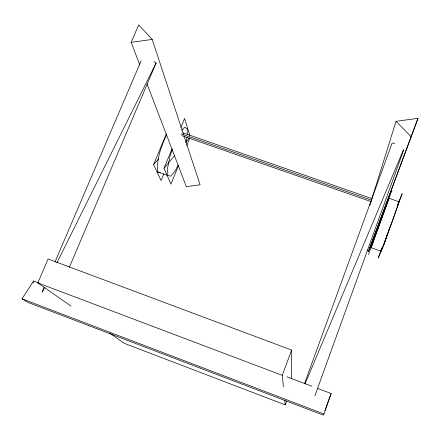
<?xml version="1.0" encoding="UTF-8"?>
<svg xmlns="http://www.w3.org/2000/svg" width="440" height="440" viewBox="0 0 440 440"><rect width="100%" height="100%" fill="white"/><g stroke="black" fill="none" stroke-linecap="round" stroke-linejoin="round"><path stroke-width="0.66" d="M291.368 378.637L291.643 350.081L48.103 258.984L37.818 282.893L71.033 306.086M377.559 229.427L388.96 198.281L399.02 201.779L392.772 219.874L381.079 251.257L371.08 247.709L373.538 240.614M185.939 142.434L187.017 137.346M33.116 282.953L33.605 281.001L38.737 282.937M369.71 205.744L371.14 201.163M371.547 199.854L396.039 121.33L418 118.322L368.418 251.477L367.032 249.992M381.447 248.985L378.224 257.978L383.438 245.993L387.75 233.063M388.399 231.127L389.477 227.893M381.211 250.228L382.245 247.143M172.288 149.715L169.917 156.624L167.514 168.416L167.877 175.532L170.803 176.193L175.439 170.478L178.145 164.945M33.605 281.001L22 298.798L28.177 302.495L323.202 415.102L324.005 414.007L331.133 393.509L317.664 388.416M388.96 198.281L371.08 247.709M383.438 245.993L402.144 193.743L398.789 201.735M368.418 251.477L418 118.322M368.495 254.513L391.925 190.207M314.859 395.94L403.755 149.82M304.43 383.752L392.139 143.022L394.834 143.352M109.874 333.212L124.509 343.437L285.208 404.872L286.611 401.055M324.836 410.652L331.133 393.509M283.426 386.76L282.298 375.353L291.643 350.081M397.496 205.139L398.69 202.081M178.409 165.847L170.913 184.118L164.016 168.245L172.084 148.715M186.676 145.684L189.778 138.121M163.911 173.69L161.056 180.604L153.599 164.555L166.403 133.755M180.934 127.292L184.575 118.47L189.899 135.592M305.019 383.983L403.497 149.721M69.388 267.218L156.145 62.97L153.813 61.661M42.009 292.237L44.171 287.188M54.978 261.971L141.147 60.825M139.733 64.801L131.148 42.35L138.699 24.899L152.196 39.408L183.557 134.596M42.565 291.731L44.699 287.425M56.914 262.829L156.145 62.97M166.54 135.047C161.183 146.448 156.316 159.165 157.795 171.952L167.25 175.307M164.016 168.245L174.526 155.694M185.911 142.093L189.415 137.907M153.599 164.555L158.532 158.857M181.935 130.207L184.476 127.276L187.181 128.623L187.27 134.717M131.148 42.35L152.196 39.408M157.795 171.952L160.248 172.519M182.969 132.842L371.998 198.649M181.17 133.864L371.421 200.145M181.748 135.592L371.3 201.669M286.88 376.772L311.894 386.232M37.818 282.893L282.298 375.353M22 298.798L324.005 414.007M396.039 121.33L411.307 136.884M147.087 84.046L186.323 186.676L200.101 184.8L183.992 135.9M381.007 250.844L381.079 251.257M284.746 400.175L285.208 404.872"/></g></svg>
